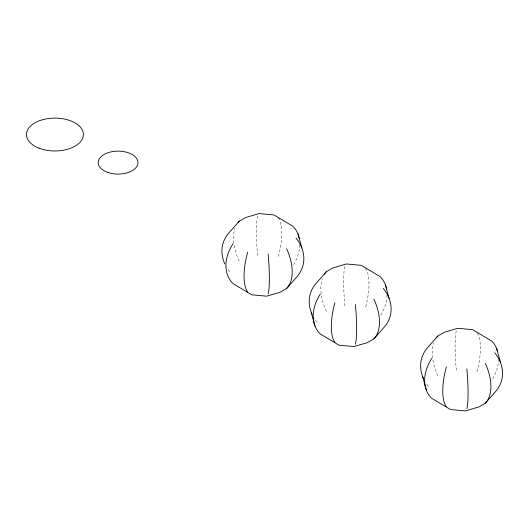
<?xml version="1.0" encoding="UTF-8"?>
<svg xmlns="http://www.w3.org/2000/svg" width="529" height="529" viewBox="0 0 529 529"><rect width="100%" height="100%" fill="white"/><g stroke="black" fill="none" stroke-linecap="round" stroke-linejoin="round"><path stroke-width="0.4" stroke-dasharray="2.65 1.98" d="M498.543 358.735A41.474 30.173 -41.4 0 1 491.481 380.715M477.191 332.972A41.474 15.374 -73.6 0 1 476.821 372.251M456.342 370.373A41.474 5.297 84.8 0 1 456.342 330.565M437.867 375.808A41.474 23.944 60 0 1 433.701 343.037M428.45 386.481A41.474 33.446 15.3 0 1 425.971 383.069M299.824 244.762A41.474 30.173 -41.4 0 1 292.775 265.994M278.115 217.717A41.474 15.374 -73.6 0 1 278.115 257.524M257.63 255.652A41.474 5.297 84.8 0 1 257.63 215.845M239.154 261.088A41.474 23.944 60 0 1 234.988 228.316M229.745 271.754A41.474 33.446 15.3 0 1 226.815 267.634M387.096 295.149A41.474 30.173 -41.4 0 1 380.047 316.375M365.38 268.104A41.474 15.374 -73.6 0 1 365.38 307.911M344.901 306.04A41.474 5.297 84.8 0 1 344.901 266.232M326.426 311.475A41.474 23.944 60 0 1 322.26 278.704M317.01 322.141A41.474 33.446 15.3 0 1 314.087 318.022"/><path stroke-width="0.79" d="M299.302 238.46A41.474 30.173 -41.4 0 0 292.775 226.181L273.949 214.946L259.065 213.584L245.641 217.538L239.154 221.281L229.745 231.947A41.474 33.446 15.3 0 0 224.858 263.997M232.985 243.77A41.474 30.173 -41.4 0 0 232.985 283.577L251.811 294.818L266.695 296.18L280.119 292.226L286.606 288.484L296.022 277.818A41.474 33.446 15.3 0 0 296.022 238.01M386.573 288.847A41.474 30.173 -41.4 0 0 380.047 276.568L361.221 265.333L346.336 263.971L332.913 267.919L326.426 271.668L317.01 282.334A41.474 33.446 15.3 0 0 312.123 314.378M320.257 294.157A41.474 30.173 -41.4 0 0 320.257 333.964L339.082 345.199L353.967 346.561L367.391 342.613L373.877 338.871L383.287 328.198A41.474 33.446 15.3 0 0 383.287 288.391M497.663 351.673A41.474 30.173 -41.4 0 0 491.481 340.907L472.655 329.666L457.777 328.311L444.353 332.258L437.867 336.001L428.45 346.674A41.474 33.446 15.3 0 0 423.564 378.718M431.69 358.497A41.474 30.173 -41.4 0 0 431.69 398.304L450.523 409.539L465.401 410.901L478.824 406.953L485.311 403.204L494.727 392.538A41.474 33.446 15.3 0 0 494.727 352.731M496.731 348.803L500.546 362.702M422.631 376.509L426.447 390.409M385.297 284.463L389.106 298.363M298.025 234.083L301.841 247.982M311.197 312.17L315.006 326.069M436.352 337.786A41.474 23.944 60 0 1 437.867 336.001M485.311 363.397A41.474 23.944 60 0 1 485.311 403.204M446.357 406.768A41.474 15.374 -73.6 0 1 446.357 366.961M466.836 368.832A41.474 5.297 84.8 0 1 466.836 408.639M238.129 222.431A41.474 23.944 60 0 1 239.154 221.281M286.606 248.676A41.474 23.944 60 0 1 286.606 288.484M247.651 292.048A41.474 15.374 -73.6 0 1 247.651 252.24M268.13 254.112A41.474 5.297 84.8 0 1 268.13 293.919M324.456 274.115A41.474 23.944 60 0 1 326.426 271.668M373.877 299.064A41.474 23.944 60 0 1 373.877 338.871M334.917 342.428A41.474 15.374 -73.6 0 1 334.917 302.621M355.402 304.499A41.474 5.297 84.8 0 1 355.402 344.306M38.961 148.153A28.473 16.439 0 0 0 83.324 135.708A28.473 16.439 0 0 0 42.479 119.752A28.473 16.439 0 0 0 38.961 148.153M108.147 172.553A19.897 11.486 0 0 0 137.99 162.608A19.897 11.486 0 0 0 108.147 152.663A19.897 11.486 0 0 0 108.147 172.553"/></g></svg>
